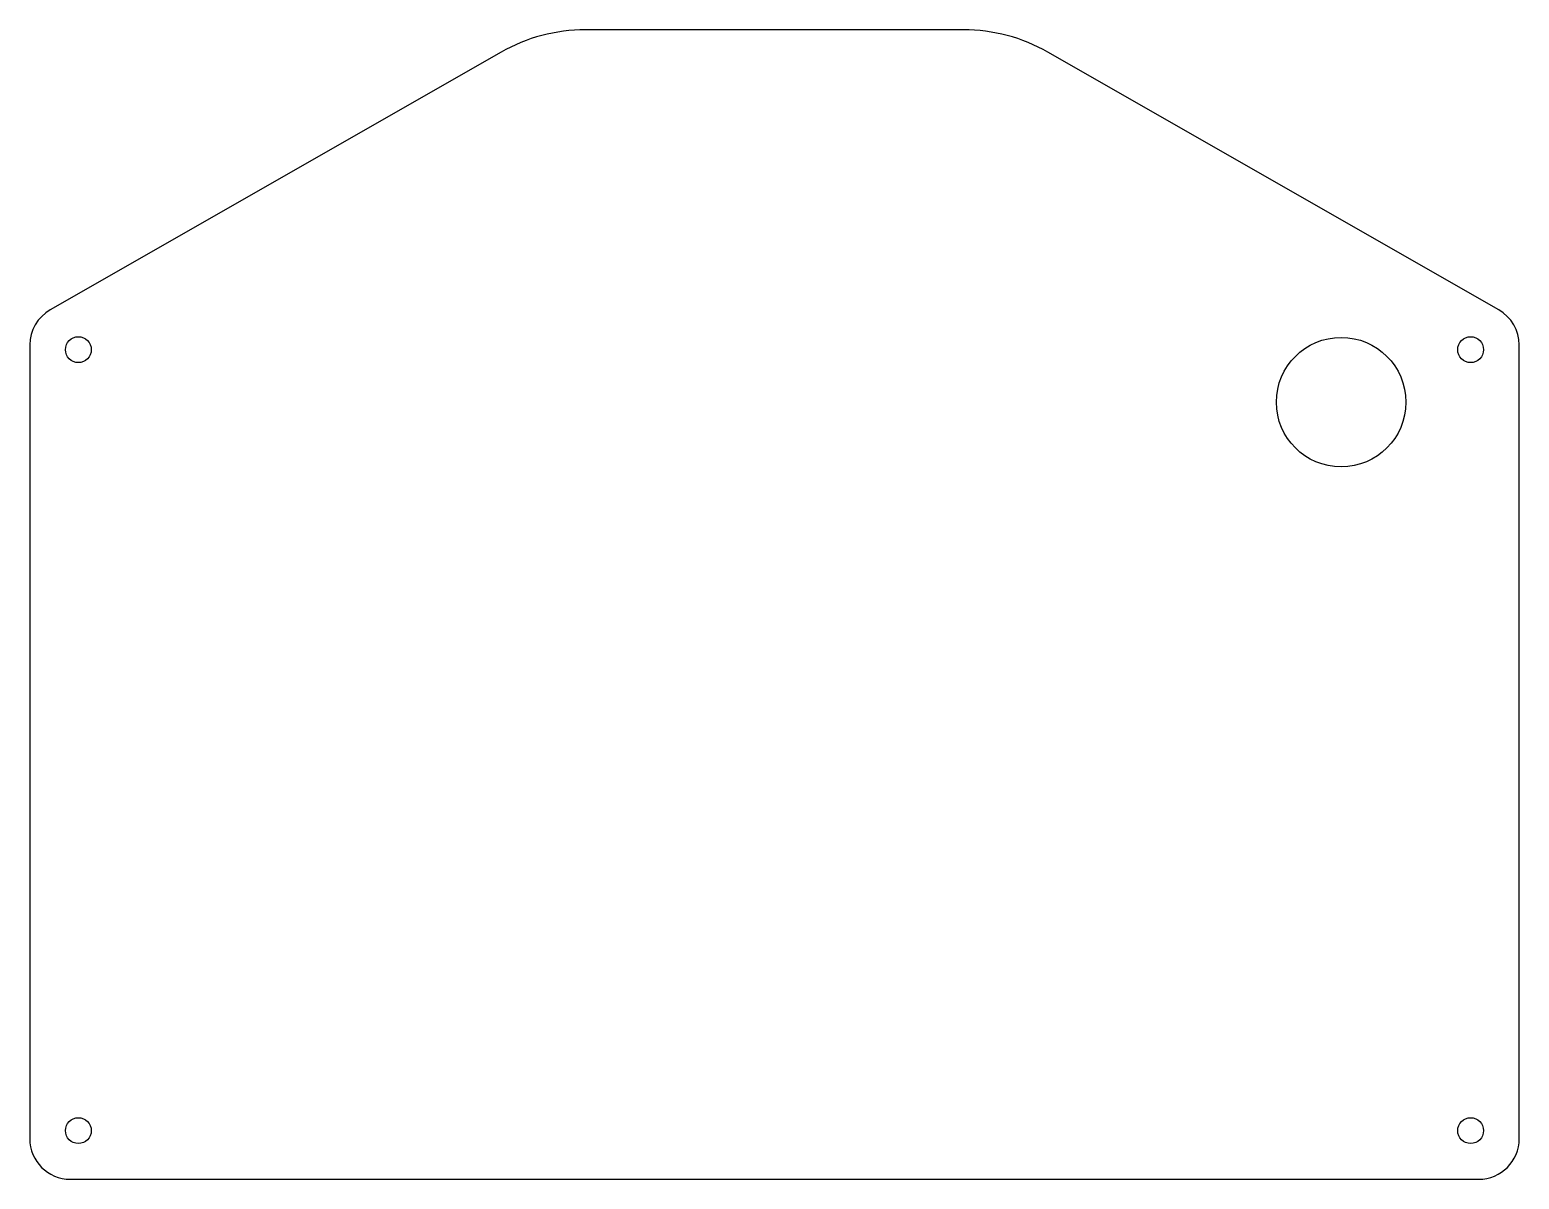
# Model space of a CAD drawing. Extents: x -5 to 179, y 0 to 142.
import ezdxf

# ---------------------------------------------------------------- set-up
doc = ezdxf.new("R2010")
doc.units = 0
doc.layers.add('INTERIOR_LOOPS', color=7, linetype='CONTINUOUS')
doc.layers.add('OUTER_LOOP', color=7, linetype='CONTINUOUS')

msp = doc.modelspace()

# ---------------------------------------------------------------- linework, layer by layer
at = {"layer": 'INTERIOR_LOOPS', "color": 3, "linetype": 'CONTINUOUS'}
for centre, radius in [((1, 102.48), 1.6), ((157, 96), 8), ((173, 102.48), 1.6), ((1, 6), 1.6), ((173, 6), 1.6)]:
    msp.add_circle(centre, radius, dxfattribs=at)
at = {"layer": 'OUTER_LOOP', "color": 3, "linetype": 'CONTINUOUS'}
for p, q in [((110.36, 142), (63.64, 142)), ((53.22, 139.23), (-2.48, 107.4)), ((176.48, 107.4), (120.78, 139.23)), ((-5, 103.06), (-5, 5)), ((179, 5), (179, 103.06)), ((0, 0), (174, 0))]:
    msp.add_line(p, q, dxfattribs=at)
for centre, radius, start, end in [((63.64, 121), 21, 90, 119.7449), ((110.36, 121), 21, 60.2551, 90), ((0, 103.06), 5, 119.7449, 180), ((174, 103.06), 5, 0, 60.2551), ((0, 5), 5, 180, 270), ((174, 5), 5, 270, 0)]:
    msp.add_arc(centre, radius, start, end, dxfattribs=at)

doc.saveas('drawing.dxf')
